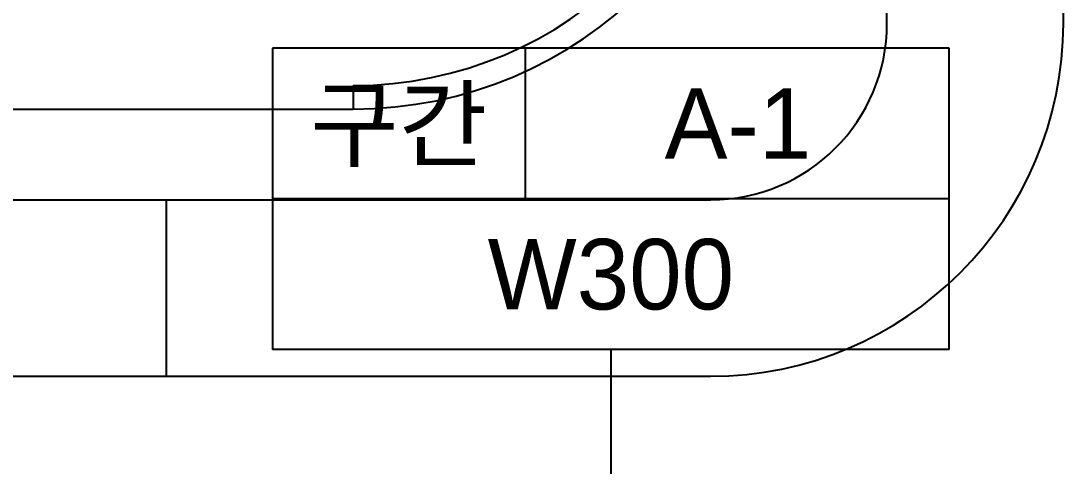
# Model space of a CAD drawing. Header units: millimetres. Extents: x 1145859089 to 1147511753, y -1047484727 to -1047247487.
# Drawn here: x 1147317323 to 1147335149, y -1047407298 to -1047399726 of the extents above; entities that cross this region are included whole.
import ezdxf
from ezdxf.enums import TextEntityAlignment as Align
from ezdxf.xclip import XClip

# ---------------------------------------------------------------- set-up
doc = ezdxf.new("R2010")
doc.units = ezdxf.units.MM
doc.header["$LTSCALE"] = 100
doc.header["$MEASUREMENT"] = 0
doc.header["$XCLIPFRAME"] = 2
doc.layers.get('0').update_dxf_attribs({"linetype": 'CONTINUOUS'})
for name, color, linetype in [('0-BLOCK', 2, 'CONTINUOUS'), ('TRAY', 1, 'CONTINUOUS'), ('XREF', 135, 'CONTINUOUS'), ('단지배치도$0$W240910', 135, 'CONTINUOUS')]:
    doc.layers.add(name, color=color, linetype=linetype)
doc.styles.add('WL', font='울릉도L_5.TTF')

# ---------------------------------------------------------------- blocks, each defined once
blk = doc.blocks.new('단지배치도$0$zw$9902')
at = {"layer": '단지배치도$0$W240910'}
for p, q in [((74781, -28400, 0), (74781, -15940, 0)), ((71781, -28400, 0), (71781, -16940, 0)), ((62701, -29455, 0), (62701, -29855, 0)), ((55940, -29855, 0), (62701, -29855, 0)), ((49540, -31400, 0), (68781, -31400, 0)), ((59520, -31400, 0), (59520, -34400, 0)), ((49540, -34400, 0), (68781, -34400, 0))]:
    blk.add_line(p, q, dxfattribs=at)
for centre, radius, start in [((62701, -22855, 0), 7000, 270), ((62701, -22855, 0), 6600, 270), ((68781, -28400, 0), 6000, 270), ((68781, -28400, 0), 3000, 270), ((68781, -28400, 0), 3000, 270), ((68781, -28400, 0), 13000, 294.0243)]:
    blk.add_arc(centre, radius, start, 0, dxfattribs=at)
blk = doc.blocks.new('단지배치도')
blk.add_blockref('단지배치도$0$zw$9902', (141034, 142437))
blk = doc.blocks.new('A$C25F07BB0')
at = {"layer": '0-BLOCK', "color": 6}
blk.add_line((0, 0), (0, 7822), dxfattribs=at)
blk.add_lwpolyline([(217, 7822), (-217, 7822), (-217, 9504), (217, 9504)], close=True, dxfattribs=at)
blk = doc.blocks.new('A$C4F4C36A7')
at = {"layer": 'TRAY', "color": 6}
for p, q in [((0, 5124), (0, 2562)), ((5756, 5124), (0, 5124)), ((11512, 5124), (5756, 5124)), ((11512, 2562), (11512, 5124)), ((0, 2562), (0, 0)), ((5756, 2562), (0, 2562)), ((11512, 2562), (5756, 2562)), ((11512, 2562), (5756, 2562)), ((11512, 0), (11512, 2562)), ((5756, 0), (0, 0)), ((11512, 0), (5756, 0))]:
    blk.add_line(p, q, dxfattribs=at)
blk = doc.blocks.new('A$C28682198')
at = {"color": 6}
blk.add_line((4301, 2562), (4301, 5124), dxfattribs=at)
blk.add_blockref('A$C4F4C36A7', (0, 0))

msp = doc.modelspace()

# ---------------------------------------------------------------- block references
at = {"layer": '0-BLOCK', "rotation": 359.9999968060735}
msp.add_blockref('A$C28682198', (1147321600.473425, -1047405314.597201, 0), dxfattribs=at)
at = {"layer": '0-BLOCK', "xscale": -0.6666666666666666, "yscale": 0.6666666666666666, "zscale": 0.6666666666666666, "rotation": 180.0000127658332}
msp.add_blockref('A$C25F07BB0', (1147327356.42785, -1047405314.59779, 0), dxfattribs=at)
at = {"layer": 'XREF'}
ref = msp.add_blockref('단지배치도', (1147119237.834579, -1047513806.462535), dxfattribs=at)
XClip(ref).set_block_clipping_path([(72982.4064819524, 34919.7593965302), (360382.4067475507, 255319.7593436702)])

# ---------------------------------------------------------------- texts
at = {"layer": '0-BLOCK', "color": 2, "style": 'WL'}
for s, p in [('구간', (1147323750.729675, -1047401471.501693, 0)), ('A-1', (1147329518.663509, -1047401471.501888, 0)), ('W300', (1147327356.427721, -1047404033.565755, 0))]:
    msp.add_text(s, height=1200, dxfattribs=at).set_placement(p, align=Align.MIDDLE)

doc.saveas('drawing.dxf')
